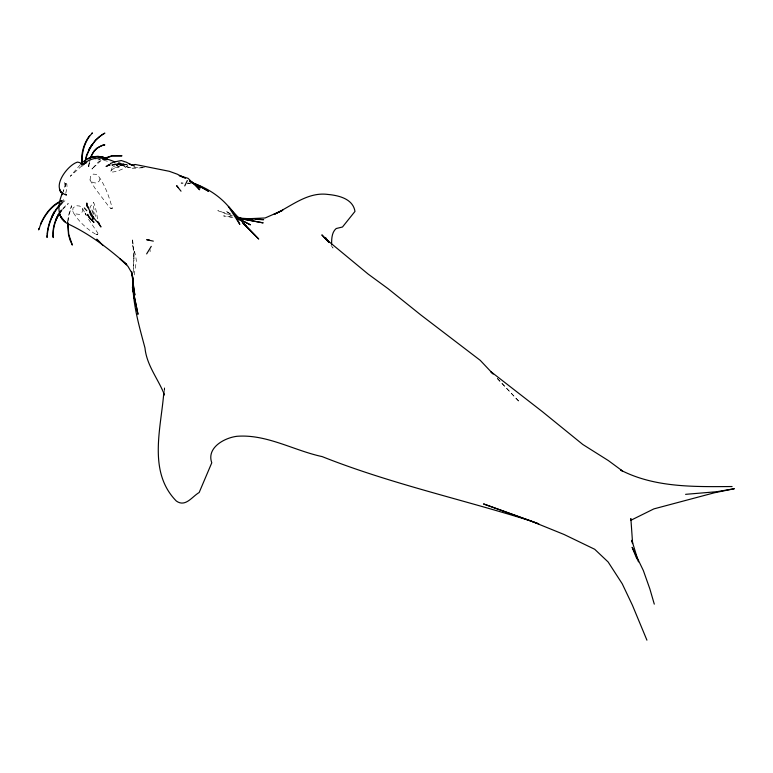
<?xml version="1.0" encoding="UTF-8"?>
<svg xmlns="http://www.w3.org/2000/svg" width="773" height="773" viewBox="0 0 773 773"><rect width="100%" height="100%" fill="white"/><g stroke="black" fill="none" stroke-linecap="round" stroke-linejoin="round"><path stroke-width="0.58" stroke-dasharray="3.87 2.9" d="M164.523 391.747L164.533 386.423L164.108 389.979M90.112 159.798L88.586 166.668L89.649 159.798M133.352 272.483L134.164 251.698L133.285 270.946M150.097 251.776L150.136 249.592M93.465 214.411L93.61 212.527L91.716 208.971L92.47 212.411L94.142 215.309M88.566 219.271L97.871 233.185L97.804 234.219L96.451 234.702C86.827 229.117 78.276 221.213 72.691 211.551L73.01 208.101L75.754 205.676L79.629 206.024L82.566 208.565L86.334 215.648M82.566 208.565L82.209 211.947L79.503 214.372L75.493 213.908L72.691 211.551M88.605 165.731L88.508 166.572L89.378 163.151L88.847 166.659M67.676 221.996L68.42 215.802L71.464 205.647M68.072 221.097L68.758 216.015L71.725 205.889M134.202 274.966L136.357 260.936L135.633 255.486L132.734 245.505L133.594 250.056L132.492 238.615L134.009 260.511M90.016 179.945L90.576 176.399L93.465 174.07L97.272 174.611C104.751 183.993 109.128 196.651 112.259 208.121L110.925 208.623L108.075 205.541L94.789 187.974L90.016 179.945L92.663 182.515L96.654 183.153L99.495 180.756L100.036 177.317M65.782 193.24L67.077 187.056L66.807 183.974L64.449 182.409L65.937 184.1L63.086 191.598L65.937 184.1L64.517 181.81L65.077 186.37M110.829 171.229L112.665 166.437L116.327 163.306M89.832 208.42L90.48 206.391L93.514 202.584M187.704 183.926L188.042 182.979M124.173 162.958L118.53 167.577L114.945 167.084L115.428 166.011L119.119 164.33L127.371 164.958M101.021 160.581L91.919 169.036L98.132 162.195L100.664 160.475M121.158 165.287L122.115 164.079L123.139 164.978M92.142 169.065L92.818 168.243L91.823 168.92M62.884 208.459L68.14 203.318M62.439 209.609L68.343 203.637M80.189 164.813L70.266 176.302L80.836 166.746L82.498 166.098M63.415 202.033L64.913 200.719M118.172 162.572L120.202 162.224M121.545 163.605L111.554 164.92M97.842 159.924L100.297 159.634L95.804 159.827M112.104 164.978L123.139 163.77L118.694 163.432L114.955 164.862L119.38 164.717L124.888 166.205L116.713 163.857L132.753 168.321L144.396 167.654M183.211 183.066L180.988 183.037L183.307 183.172M187.655 183.114L189.878 183.133M144.454 167.538L127.709 167.355L118.047 163.383M187.965 183.433L191.453 183.626M232.915 217.3L223.61 215.909L234.113 217.648M103.659 160.301L110.239 161.944M231.195 215.078L217.822 210.671L232.093 216.044M114.182 163.828L119.767 167.074L114.018 163.547M230.634 213.918L225.668 210.923L232.277 215.493M111.95 165.258L114.945 167.084M497.252 378.461L519.553 402.047L497.435 378.586M331.018 245.292L333.047 248.075L332.081 246.287M127.883 165.103A9.141 2.019 -21.5 0 1 115.506 171.529A9.141 2.019 -21.5 0 1 113.95 168.495A9.141 2.019 -21.5 0 1 127.593 164.543M95.543 216.421A9.141 0.937 78.1 0 1 93.243 204.033A9.141 0.937 78.1 0 1 95.098 206.613A9.141 0.937 78.1 0 1 97.398 219.001M97.804 234.219L96.451 234.702L97.804 234.219M63.55 199.907L62.681 200.478L63.55 199.907M112.259 208.121L110.925 208.623L112.259 208.121M86.218 215.068L85.127 213.193L86.19 215.136"/><path stroke-width="1.16" d="M67.638 221.938L68.468 234.325L69.928 239.823L72.343 245.07L68.739 234.422L67.937 223.146M331.607 244.394C331.617 238.973 331.685 232.277 336.187 228.528L342.487 227.001L354.981 211.416C353 198.806 338.777 195.472 328.071 194.458C307.606 191.617 291.179 206.401 273.893 214.488L282.783 210.246L265.11 217.986L245.157 218.865L252.104 219.165M52.989 234.712C52.709 225.842 56.12 217.126 61.386 210.082M47.085 235.292L47.037 237.475L47.907 229.649M89.639 210.536L90.46 214.614L93.098 218.315M132.898 279.362C132.241 302.649 139.043 325.607 144.976 347.956C146.735 365.629 158.281 378.934 164.514 394.945M133.371 287.923L132.83 282.058L132.512 287.788L137.961 314.128L132.512 287.788L132.966 279.478M93.04 216.527L92.741 219.667L93.069 217.513M163.828 392.336C161.103 428.213 147.595 471.81 176.312 501.02C185.472 507.629 192.091 496.556 199.163 492.517L211.773 462.805C206.285 447.644 224.557 437.779 236.992 436.291C266.646 434.001 293.817 450.524 322.148 456.601C389.863 483.483 460.998 499.087 530.365 520.809L538.82 523.881L483.521 503.919L530.365 520.809L564.087 534.491L594.698 549.274L608.129 561.981L622.236 583.789L632.411 605.211L646.924 640.17M47.095 234.161C48.37 221.948 53.55 209.589 63.183 201.647M133.294 280.812L132.937 283.15L134.84 295.102L131.516 271.42L133.323 280.019L131.468 272.376L127.96 266.327L120.076 258.878M84.808 162.649L86.576 155.025L91.929 144.609L88.856 149.614M38.65 229.678L38.911 228.615M47.965 229.697C50.061 219.87 54.361 210.188 61.917 203.347M85.61 160.591C87.31 151.392 92.345 142.802 99.533 136.647M61.879 194.738L62.681 192.651C57.917 202.874 55.849 217.947 68.043 223.909C90.364 234.354 108.239 248.346 126.791 264.55L120.037 258.771M38.776 229.755L40.669 224.305M187.337 180.515L184.757 185.916M90.77 157.673C93.069 151.15 97.813 146.126 104.684 144.918L103.331 145.092M90.315 157.653L93.881 151.093L96.867 148.155L102.596 145.218M40.718 224.373C45.008 214.614 51.917 205.463 61.869 201.009M40.544 223.919C44.882 214.218 51.704 204.951 61.685 200.603M146.648 253.902L151.257 246.365M88.827 149.662L95.359 140.213L102.442 134.309M89.146 136.241C83.474 144.213 80.759 154.242 81.986 163.973M89.591 136.212C83.822 144.155 81.387 154.204 82.392 163.934L82.267 161.857L82.402 163.973M61.695 210.401C55.801 218.063 52.458 227.842 53.347 237.543L53.095 235.639L53.347 237.543M89.465 136.29L92.451 132.917L91.716 133.352M80.943 164.079C84.827 159.837 90.335 156.436 96.267 156.697M99.427 136.705L104.877 133.13L103.292 133.893M81.542 165.074L86.76 162.378L83.204 164.514C91.968 155.779 104.713 157.074 114.868 162.001M103.514 159.035L112.162 155.962L121.767 155.837M104.355 158.32L112.124 155.692L121.825 155.798M109.689 164.775L106.056 166.417L106.925 166.417M110.307 163.576L113.863 162.059L121.293 160.542L126.472 162.253L131.623 165.045L135.198 164.475L169.258 171.287L177.259 174.176L185.394 178.399M103.263 145.14L104.684 144.918M102.625 159.364L104.954 159.093M685.593 494.334L716.59 491.734L734.35 488.72L714.474 492.759L653.842 508.905L630.594 520.422L630.865 518.577L632.614 543.467M96.393 156.716L93.06 156.774L87.793 158.784L93.929 156.706L93.06 156.774L97.997 156.291L103.157 157.248L107.196 159.48M732.089 486.536C694.608 486.777 654.857 487.763 620.69 470.1L622.516 471.018L608.38 460.592L582.823 444.494L542.356 411.642L490.642 371.465L493.116 374.084M108.152 164.978L110.133 164.978M255.583 219.31L263.69 219.658L238.751 218.073M149.189 239.891L146.686 239.717L153.325 241.137M241.108 218.798L263.168 222.885L238.731 218.218L244.606 219.377L235.668 216.517M129.149 163.808L134.666 166.166M107.428 159.335L102.017 156.967L96.905 156.561L103.157 157.248L102.017 156.967L107.157 159.557M190.139 181.529L200.381 186.322L208.536 191.298L194.941 183.829C214.652 190.912 231.262 204.99 239.814 224.383L228.383 206.381L246.239 226.354L258.733 239.05L243.379 223.407M183.356 177.471L179.268 175.539L188.11 178.36L199.627 189.791L195.714 184.873L192.013 182.08L200.371 187.907L189.404 180.853L191.414 182.099M238.664 218.875L250.394 224.837L238.644 218.672M83.059 165.132L79.841 162.62L77.532 162.108C67.154 164.987 49.018 189.887 66.468 195.028L65.57 194.274M328.989 242.509L325.617 237.871L328.738 242.084L321.839 234.886L325.781 239.021L368.151 274.086L388.046 288.658L420.754 314.901L480.226 360.334L492.517 373.369M236.557 217.155L240.045 220.305M242.732 223.068L246.239 226.354M88.634 207.386L86.982 205.744L86.808 203.028L86.876 205.85C90.924 211.85 92.944 219.136 99.234 223.474L97.485 221.677L100.963 226.962L97.833 222.044M100.548 242.973L96.78 239.166L103.128 245.592M325.781 239.021L328.738 242.084M243.485 223.523L255.1 235.591M84.325 207.966L86.76 210.7M181.017 191.182L176.65 185.655L178.157 187.626M636.884 558.918L632.13 547.294L643.349 570.551L649.842 588.852L654.287 604.138M638.44 561.855L631.86 540.327L632.488 543.574M89.755 211.85L89.9 212.662M133.7 291.45L134.347 298.494L132.83 282.058M58.217 214.778L55.772 220.005L58.246 214.759M54.361 211.831L51.549 217.455L54.361 211.841M93.852 222.199L88.905 217.184L87.523 214.353L89.813 218.054L93.852 222.199M64.893 221.638L61.28 217.513L59.424 214.111L62.082 218.788L61.28 217.513L64.893 221.638M60.835 192.139L59.473 189.395L60.835 192.216"/></g></svg>
